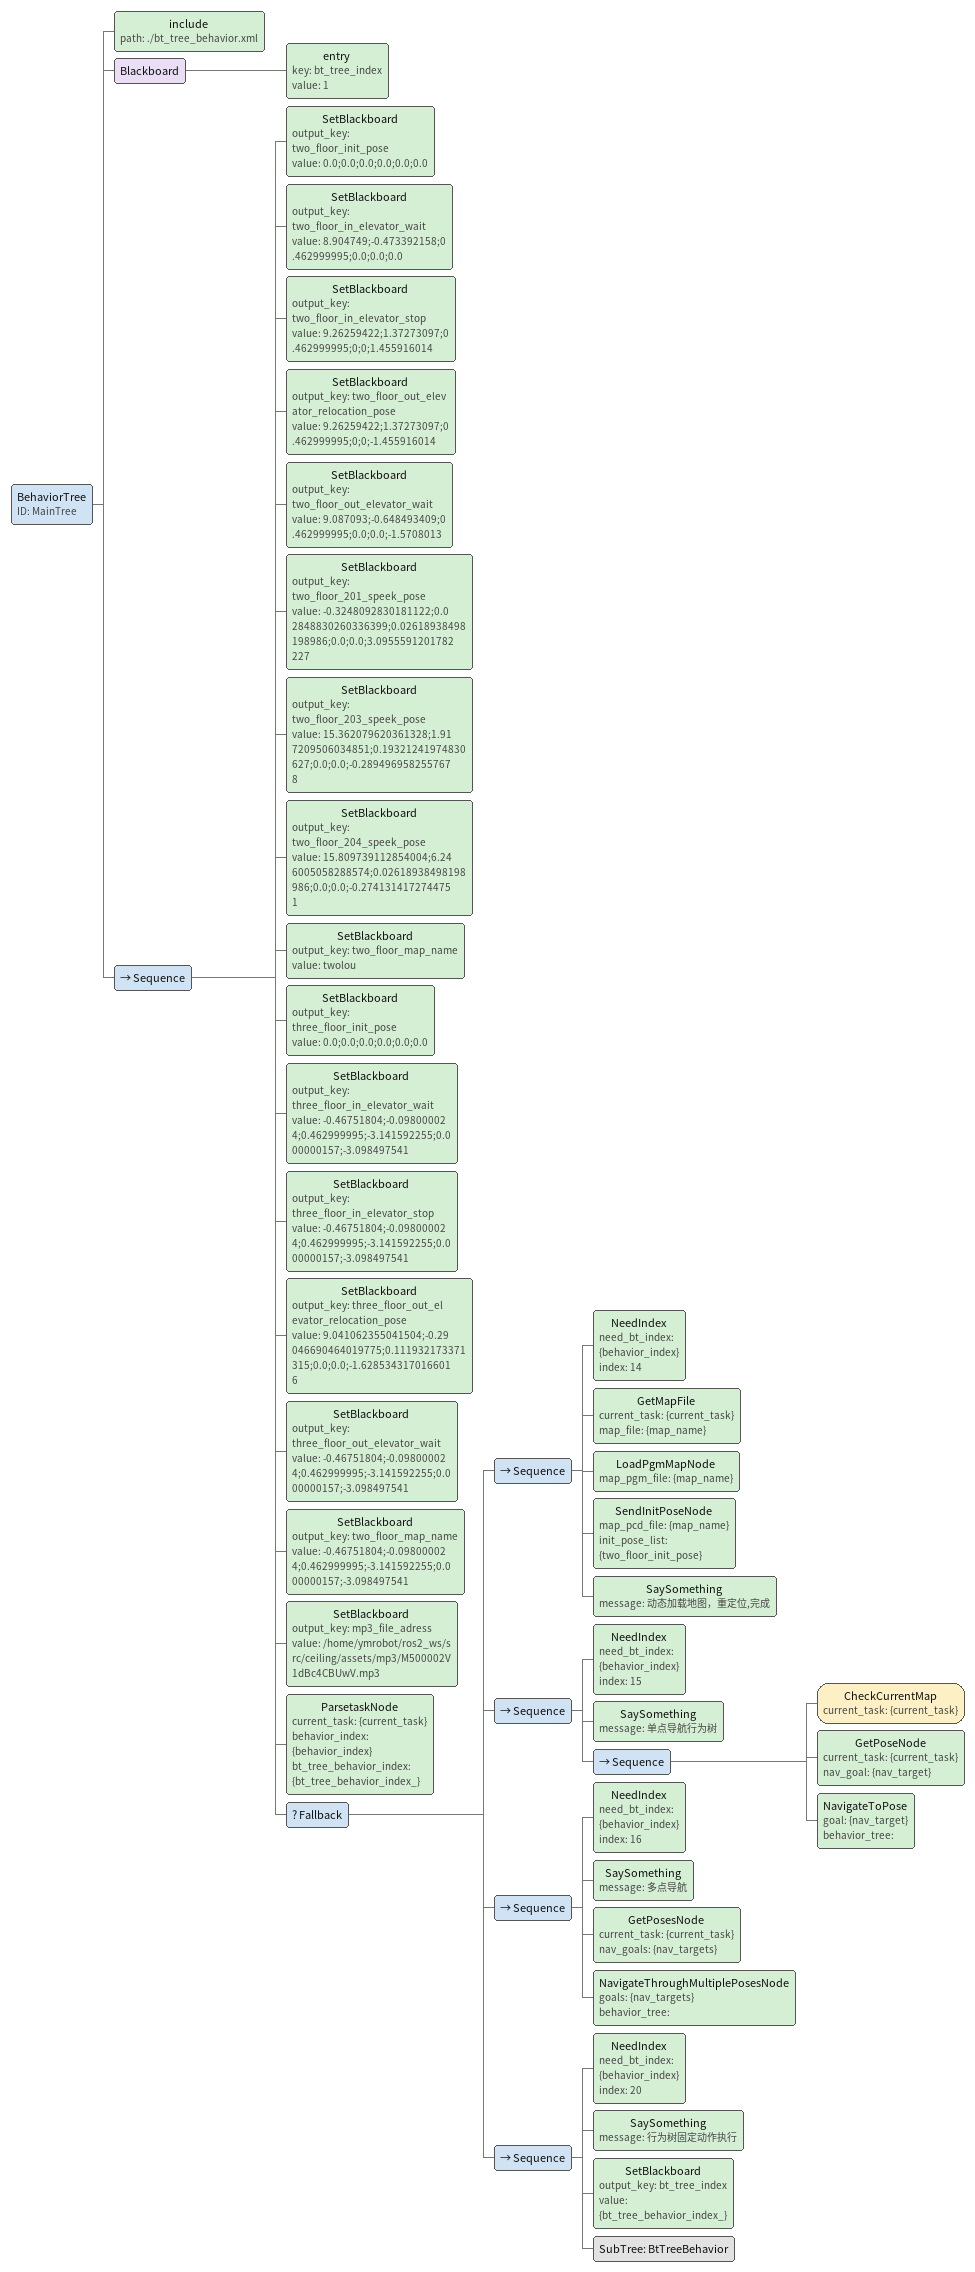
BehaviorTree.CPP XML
<root main_tree_to_execute="MainTree">
    <BehaviorTree ID="MainTree">
        <include path="./bt_tree_behavior.xml"/>
        <Blackboard>
            <entry key="bt_tree_index" value="1" />
        </Blackboard>

        <Sequence>
            <!--            二楼固定点位 -->
            <SetBlackboard output_key="two_floor_init_pose" value="0.0;0.0;0.0;0.0;0.0;0.0"/>

            <SetBlackboard output_key="two_floor_in_elevator_wait" value="8.904749;-0.473392158;0.462999995;0.0;0.0;0.0"/>
            <SetBlackboard output_key="two_floor_in_elevator_stop" value="9.26259422;1.37273097;0.462999995;0;0;1.455916014"/>

            <SetBlackboard output_key="two_floor_out_elevator_relocation_pose" value="9.26259422;1.37273097;0.462999995;0;0;-1.455916014"/>
            <SetBlackboard output_key="two_floor_out_elevator_wait" value="9.087093;-0.648493409;0.462999995;0.0;0.0;-1.5708013"/>

            <SetBlackboard output_key="two_floor_201_speek_pose" value="-0.3248092830181122;0.02848830260336399;0.02618938498198986;0.0;0.0;3.0955591201782227"/>
            <SetBlackboard output_key="two_floor_203_speek_pose" value="15.362079620361328;1.917209506034851;0.19321241974830627;0.0;0.0;-0.2894969582557678"/>
            <SetBlackboard output_key="two_floor_204_speek_pose" value="15.809739112854004;6.246005058288574;0.02618938498198986;0.0;0.0;-0.2741314172744751"/>

            <SetBlackboard output_key="two_floor_map_name" value="twolou"/>

            <!--            三楼固定点位 -->
            <SetBlackboard output_key="three_floor_init_pose" value="0.0;0.0;0.0;0.0;0.0;0.0"/>

            <SetBlackboard output_key="three_floor_in_elevator_wait" value="-0.46751804;-0.098000024;0.462999995;-3.141592255;0.000000157;-3.098497541"/>
            <SetBlackboard output_key="three_floor_in_elevator_stop" value="-0.46751804;-0.098000024;0.462999995;-3.141592255;0.000000157;-3.098497541"/>

            <SetBlackboard output_key="three_floor_out_elevator_relocation_pose" value="9.041062355041504;-0.29046690464019775;0.111932173371315;0.0;0.0;-1.6285343170166016"/>
            <SetBlackboard output_key="three_floor_out_elevator_wait" value="-0.46751804;-0.098000024;0.462999995;-3.141592255;0.000000157;-3.098497541"/>

            <SetBlackboard output_key="two_floor_map_name" value="-0.46751804;-0.098000024;0.462999995;-3.141592255;0.000000157;-3.098497541"/>
            <!-- 测试 -->
            <SetBlackboard output_key="mp3_file_adress" value="/home/ymrobot/ros2_ws/src/ceiling/assets/mp3/M500002V1dBc4CBUwV.mp3"/>

            <ParsetaskNode current_task="{current_task}" behavior_index="{behavior_index}" bt_tree_behavior_index="{bt_tree_behavior_index_}"/>
            <Fallback>
                <Sequence>
                    <NeedIndex need_bt_index="{behavior_index}" index="14"/>
                    <GetMapFile current_task="{current_task}" map_file="{map_name}"/>
                    <LoadPgmMapNode map_pgm_file="{map_name}"/>
                    <SendInitPoseNode map_pcd_file="{map_name}" init_pose_list="{two_floor_init_pose}"/>
                    <SaySomething message="动态加载地图，重定位,完成"/>
                </Sequence>
                <Sequence>
                    <NeedIndex need_bt_index="{behavior_index}" index="15"/>
                    <SaySomething message="单点导航行为树"/>
                    <Sequence>
                        <CheckCurrentMap current_task="{current_task}" />
                        <GetPoseNode current_task="{current_task}" nav_goal="{nav_target}"/>
                        <NavigateToPose goal="{nav_target}" behavior_tree=""/>
                    </Sequence>
                </Sequence>
                <Sequence>
                    <NeedIndex need_bt_index="{behavior_index}" index="16"/>
                    <SaySomething message="多点导航"/>
                    <GetPosesNode current_task="{current_task}" nav_goals="{nav_targets}"/>
                    <NavigateThroughMultiplePosesNode goals="{nav_targets}" behavior_tree=""/>
                </Sequence>
                <Sequence>
                    <NeedIndex need_bt_index="{behavior_index}" index="20"/>
                    <SaySomething message="行为树固定动作执行"/>
                    <SetBlackboard output_key="bt_tree_index" value="{bt_tree_behavior_index_}" />
                    <SubTree ID="BtTreeBehavior"/>
                </Sequence>
            </Fallback>
        </Sequence>
    </BehaviorTree>
</root>
